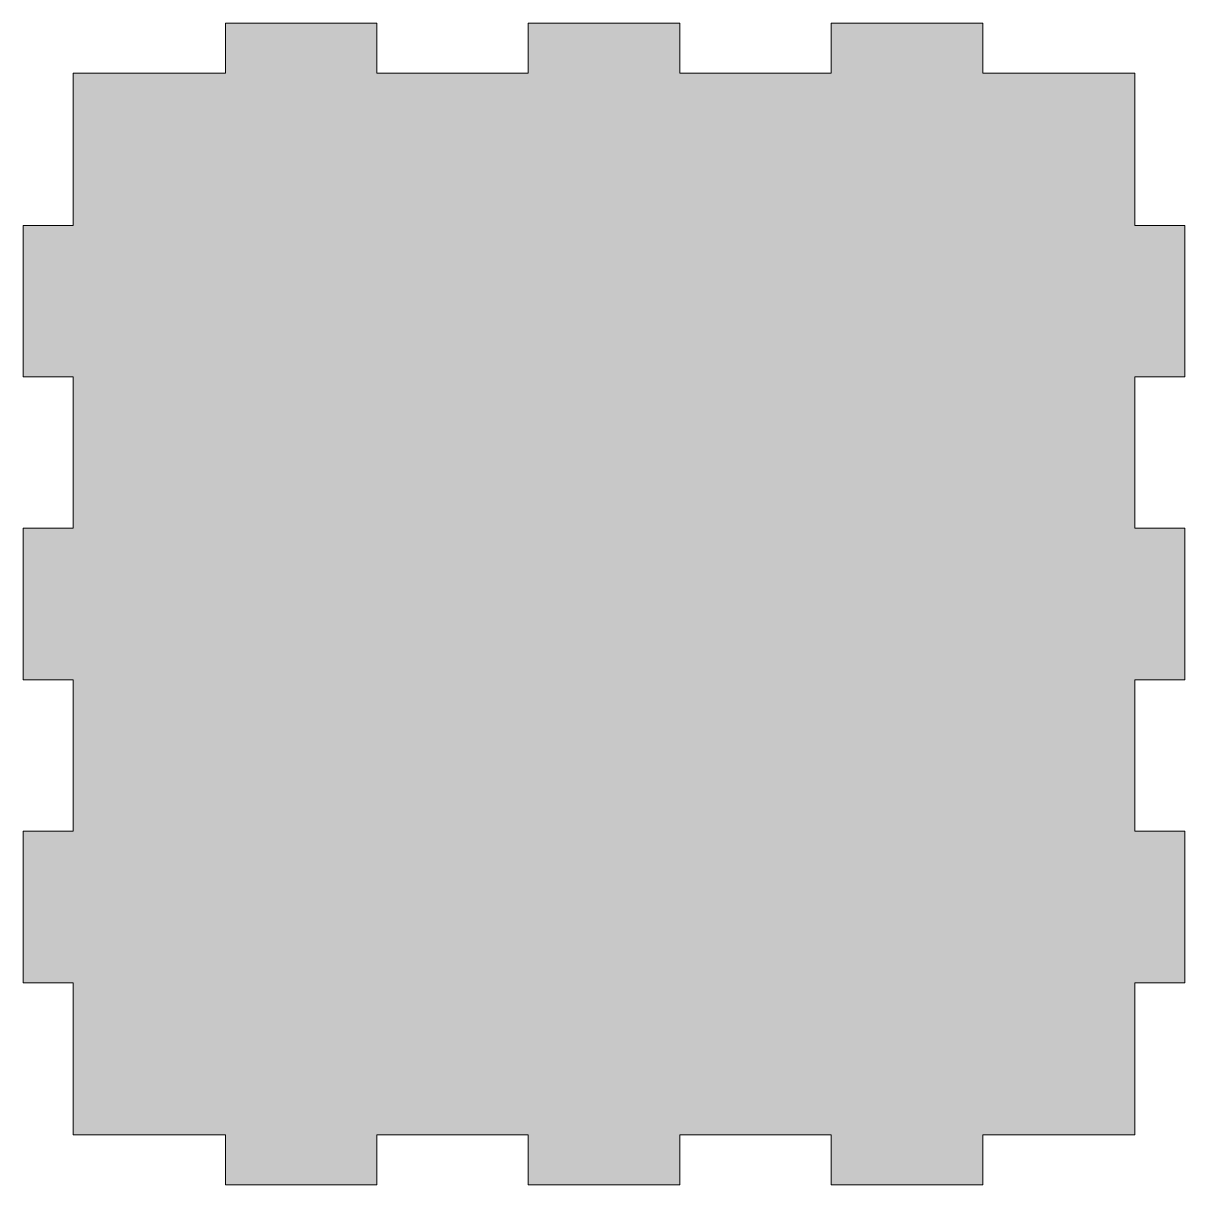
# Model space of a CAD drawing. Header units: inches. Extents: x 361 to 559, y 241 to 439.
import ezdxf

# ---------------------------------------------------------------- set-up
doc = ezdxf.new("R2010")
doc.units = ezdxf.units.IN
doc.header["$MEASUREMENT"] = 0
doc.layers.add('_U+0421_U+043B_U+043E_U+0439 1', color=7, linetype='Continuous')

msp = doc.modelspace()

# ---------------------------------------------------------------- hatches: boundary and pattern name
at = {"layer": '_U+0421_U+043B_U+043E_U+0439 1', "true_color": 0x1a1523}
h = msp.add_hatch(color=250, dxfattribs=at)
h.dxf.hatch_style = 2
h.paths.add_polyline_path([(559.03, 378.8), (559.03, 404.62), (550.54, 404.62), (550.54, 430.57), (524.59, 430.57), (524.59, 439.08), (498.77, 439.08), (498.77, 430.57), (472.94, 430.57), (472.94, 439.08), (447.12, 439.08), (447.12, 430.57), (421.29, 430.57), (421.29, 439.08), (395.47, 439.08), (395.47, 430.57), (369.52, 430.57), (369.52, 404.62), (361.01, 404.62), (361.01, 378.8), (369.52, 378.8), (369.52, 352.97), (361.01, 352.97), (361.01, 327.15), (369.52, 327.15), (369.52, 301.33), (361.01, 301.33), (361.01, 275.5), (369.52, 275.5), (369.52, 249.55), (395.47, 249.55), (395.47, 241.05), (421.29, 241.05), (421.29, 249.55), (447.12, 249.55), (447.12, 241.05), (472.94, 241.05), (472.94, 249.55), (498.77, 249.55), (498.77, 241.05), (524.59, 241.05), (524.59, 249.55), (550.54, 249.55), (550.54, 275.5), (559.03, 275.5), (559.03, 301.33), (550.54, 301.33), (550.54, 327.15), (559.03, 327.15), (559.03, 352.97), (550.54, 352.97), (550.54, 378.8)])

# ---------------------------------------------------------------- linework, layer by layer
at = {"layer": '_U+0421_U+043B_U+043E_U+0439 1', "lineweight": 0}
msp.add_lwpolyline([(559.03, 378.8), (559.03, 404.62), (550.54, 404.62), (550.54, 430.57), (524.59, 430.57), (524.59, 439.08), (498.77, 439.08), (498.77, 430.57), (472.94, 430.57), (472.94, 439.08), (447.12, 439.08), (447.12, 430.57), (421.29, 430.57), (421.29, 439.08), (395.47, 439.08), (395.47, 430.57), (369.52, 430.57), (369.52, 404.62), (361.01, 404.62), (361.01, 378.8), (369.52, 378.8), (369.52, 352.97), (361.01, 352.97), (361.01, 327.15), (369.52, 327.15), (369.52, 301.33), (361.01, 301.33), (361.01, 275.5), (369.52, 275.5), (369.52, 249.55), (395.47, 249.55), (395.47, 241.05), (421.29, 241.05), (421.29, 249.55), (447.12, 249.55), (447.12, 241.05), (472.94, 241.05), (472.94, 249.55), (498.77, 249.55), (498.77, 241.05), (524.59, 241.05), (524.59, 249.55), (550.54, 249.55), (550.54, 275.5), (559.03, 275.5), (559.03, 301.33), (550.54, 301.33), (550.54, 327.15), (559.03, 327.15), (559.03, 352.97), (550.54, 352.97), (550.54, 378.8), (559.03, 378.8)], dxfattribs=at)

doc.saveas('drawing.dxf')
